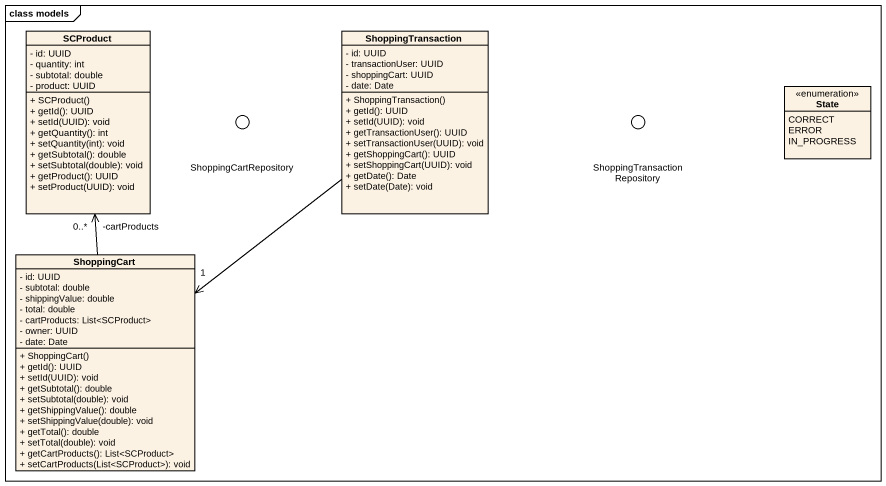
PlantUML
@startuml
mainframe class models
allowmixing
hide circle
hide empty members
skinparam classAttributeIconSize 0
class SCProduct {
  - id: UUID
  - quantity: int
  - subtotal: double
  - product: UUID
  + SCProduct()
  + getId(): UUID
  + setId(UUID): void
  + getQuantity(): int
  + setQuantity(int): void
  + getSubtotal(): double
  + setSubtotal(double): void
  + getProduct(): UUID
  + setProduct(UUID): void
}
class ShoppingTransaction {
  - id: UUID
  - transactionUser: UUID
  - shoppingCart: UUID
  - date: Date
  + ShoppingTransaction()
  + getId(): UUID
  + setId(UUID): void
  + getTransactionUser(): UUID
  + setTransactionUser(UUID): void
  + getShoppingCart(): UUID
  + setShoppingCart(UUID): void
  + getDate(): Date
  + setDate(Date): void
}
() ShoppingCartRepository <<interface>>
() "ShoppingTransactionRepository" as ShoppingTransactionRepositor <<interface>>
enum "State" as State_ {
  CORRECT
  ERROR
  IN_PROGRESS
}
class ShoppingCart {
  - id: UUID
  - subtotal: double
  - shippingValue: double
  - total: double
  - cartProducts: List<SCProduct>
  - owner: UUID
  - date: Date
  + ShoppingCart()
  + getId(): UUID
  + setId(UUID): void
  + getSubtotal(): double
  + setSubtotal(double): void
  + getShippingValue(): double
  + setShippingValue(double): void
  + getTotal(): double
  + setTotal(double): void
  + getCartProducts(): List<SCProduct>
  + setCartProducts(List<SCProduct>): void
}
ShoppingTransaction --> "1" ShoppingCart
ShoppingCart -up-> "-cartProducts\n0..*" SCProduct
@enduml
